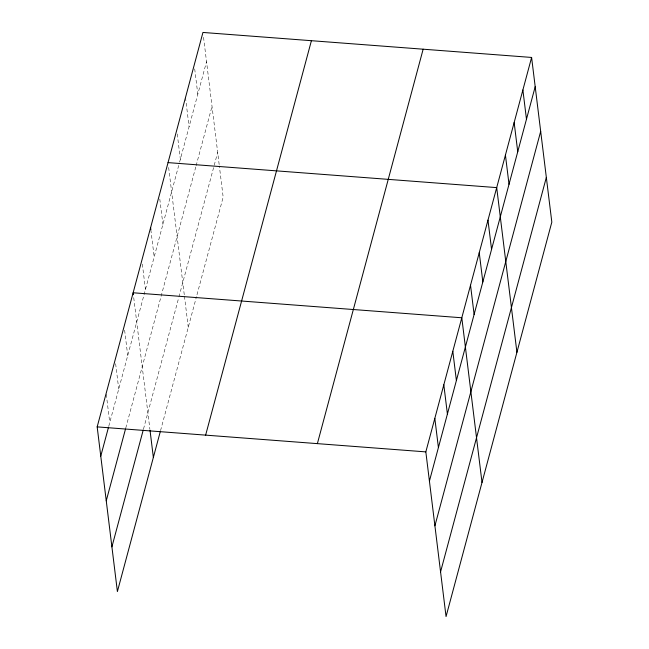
<?xml version="1.0" encoding="UTF-8"?>
<svg xmlns="http://www.w3.org/2000/svg" width="649" height="649" viewBox="0 0 649 649"><rect width="100%" height="100%" fill="white"/><g stroke="black" fill="none" stroke-linecap="round" stroke-linejoin="round"><path stroke-width="0.49" stroke-dasharray="3.25 2.43" d="M108.724 426.409L179.327 163.126M179.586 162.169L206.536 61.671M125.776 427.999L195.852 166.671M196.112 165.714L212.02 106.371M143.502 429.03L178.67 297.899M178.921 296.942L217.675 152.426M160.546 430.644L196.477 296.658M196.988 294.743L223.167 197.118L219.346 166.03M203.543 37.318L219.232 165.057M194.7 68.883L197.807 94.219M185.492 97.528L189.086 126.758M177.25 133.97L180.357 159.297M168.643 167.483L184.324 295.214M184.446 296.187L188.259 327.283M159.792 199.048L162.907 224.376M150.828 229.641L154.178 256.915M142.342 264.127L145.449 289.462M133.735 297.648L149.895 429.265M124.624 330.195L127.731 355.522M115.636 363.724L118.743 389.051M106.282 394.324L109.754 422.58"/><path stroke-width="0.97" d="M160.287 431.601L117.396 591.555L97.172 426.88L202.95 32.45L531.604 57.445L551.828 222.12L446.05 616.55L425.833 451.882L531.604 57.445M100.765 456.109L108.472 427.366M106.249 500.801L125.517 428.957M111.904 546.856L143.242 429.987M205.636 435.13L311.406 40.7M317.377 443.632L423.148 49.202M429.419 481.104L535.198 86.674M434.911 525.804L540.682 131.374M440.566 571.85L546.336 177.42M168.042 162.615L496.704 187.61L516.92 352.285M97.172 426.88L425.833 451.882M522.883 89.992L526.469 119.213M514.154 122.531L517.74 151.752M505.425 155.07L509.019 184.292M487.975 220.149L491.561 249.378M479.246 252.688L482.84 281.917M470.525 285.236L474.111 314.457M482.012 482.442L461.796 317.775L133.134 292.772L133.378 294.719M452.807 351.296L456.393 380.525M443.819 384.825L447.404 414.054M434.822 418.354L438.416 447.575M150.592 227.694L150.828 229.641M150.016 430.238L153.359 457.448"/></g></svg>
